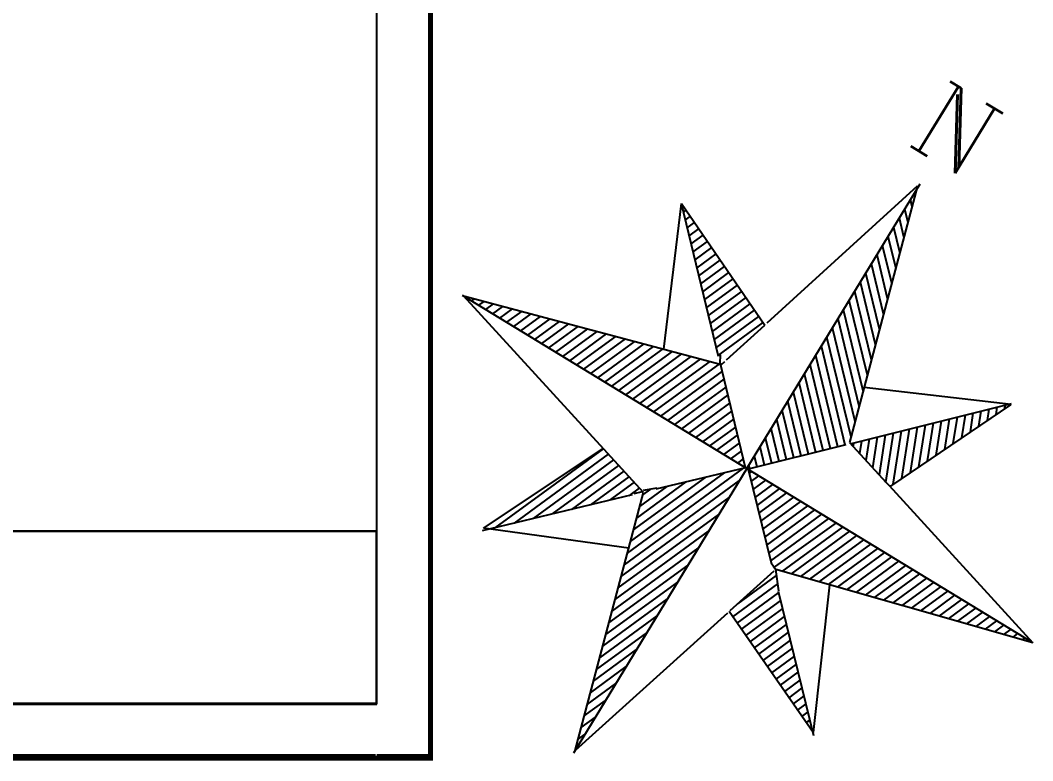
# Model space of a CAD drawing. Header units: millimetres. Extents: x 3191 to 879702, y -27549 to 222194.
# Drawn here: x 859951 to 879702, y -7565 to 6880 of the extents above; entities that cross this region are included whole.
import ezdxf
from ezdxf.enums import TextEntityAlignment as Align

# ---------------------------------------------------------------- set-up
doc = ezdxf.new("R2010")
doc.units = ezdxf.units.MM
doc.header["$MEASUREMENT"] = 0
doc.layers.add('Forklift-Forkliftway', color=30, linetype='Continuous')
doc.layers.add('Worker-Walkway', color=8, linetype='Continuous')
doc.styles.add('COMPLEX', font='complex', dxfattribs={"width": 1.2, "height": 1})

# ---------------------------------------------------------------- blocks, each defined once
blk = doc.blocks.new('*X106')
at = {"color": 0}
for p, q in [((700, 421.471), (699.997, 421.474)), ((700.297, 420.468), (700, 420.764)), ((700.596, 419.461), (700, 420.057)), ((700.896, 418.454), (700, 419.35)), ((701.195, 417.448), (700, 418.643)), ((701.495, 416.441), (700, 417.936)), ((701.795, 415.434), (700, 417.229)), ((702.094, 414.427), (700, 416.522)), ((702.394, 413.421), (700, 415.815)), ((702.693, 412.414), (700, 415.107)), ((702.993, 411.407), (700, 414.4)), ((703.293, 410.4), (700, 413.693)), ((703.592, 409.394), (700, 412.986)), ((703.892, 408.387), (700, 412.279)), ((704.192, 407.38), (700, 411.572)), ((704.491, 406.374), (700, 410.865)), ((704.791, 405.367), (700, 410.158)), ((704.747, 404.703), (700, 409.451)), ((704.396, 404.348), (700, 408.743)), ((704.044, 403.992), (700, 408.036)), ((703.693, 403.636), (700, 407.329)), ((703.342, 403.281), (700, 406.622)), ((702.99, 402.925), (700, 405.915)), ((702.639, 402.569), (700, 405.208)), ((702.287, 402.214), (700, 404.501)), ((701.936, 401.858), (700, 403.794)), ((701.584, 401.502), (700, 403.087)), ((701.233, 401.147), (700, 402.379)), ((700.881, 400.791), (700, 401.672)), ((700.53, 400.435), (700, 400.965)), ((700.179, 400.08), (700, 400.258))]:
    blk.add_line(p, q, dxfattribs=at)
blk = doc.blocks.new('*X107')
at = {"color": 0}
for p, q in [((712.483, 412.225), (712.393, 412.441)), ((712.199, 411.603), (712.012, 412.055)), ((711.632, 410.36), (711.249, 411.284)), ((711.915, 410.982), (711.631, 411.669)), ((711.064, 409.118), (710.487, 410.512)), ((711.348, 409.739), (710.868, 410.898)), ((710.78, 408.496), (710.105, 410.126)), ((710.213, 407.253), (709.343, 409.354)), ((710.496, 407.875), (709.724, 409.74)), ((709.645, 406.011), (708.58, 408.582)), ((709.929, 406.632), (708.961, 408.968)), ((709.077, 404.768), (707.817, 407.81)), ((709.361, 405.389), (708.199, 408.196)), ((708.794, 404.146), (707.436, 407.424)), ((707.694, 404.188), (706.673, 406.652)), ((706.463, 404.546), (705.91, 405.88)), ((707.079, 404.367), (706.292, 406.266)), ((705.233, 404.903), (705.148, 405.109)), ((705.848, 404.724), (705.529, 405.495))]:
    blk.add_line(p, q, dxfattribs=at)
blk = doc.blocks.new('*X108')
at = {"color": 0}
for p, q in [((712.483, 412.225), (712.393, 412.441)), ((712.199, 411.603), (712.012, 412.055)), ((711.632, 410.36), (711.249, 411.284)), ((711.915, 410.982), (711.631, 411.669)), ((711.064, 409.118), (710.487, 410.512)), ((711.348, 409.739), (710.868, 410.898)), ((710.78, 408.496), (710.105, 410.126)), ((710.213, 407.253), (709.343, 409.354)), ((710.496, 407.875), (709.724, 409.74)), ((709.645, 406.011), (708.58, 408.582)), ((709.929, 406.632), (708.961, 408.968)), ((709.077, 404.768), (707.817, 407.81)), ((709.361, 405.389), (708.199, 408.196)), ((708.794, 404.146), (707.436, 407.424)), ((707.694, 404.188), (706.673, 406.652)), ((708.315, 403.996), (707.055, 407.038)), ((706.463, 404.546), (705.91, 405.88)), ((707.079, 404.367), (706.292, 406.266)), ((705.233, 404.903), (705.148, 405.109)), ((705.848, 404.724), (705.529, 405.495))]:
    blk.add_line(p, q, dxfattribs=at)
blk = doc.blocks.new('*X109')
at = {"color": 0}
for p, q in [((700.303, 399.798), (700.387, 400)), ((700.687, 399.417), (700.928, 400)), ((701.07, 399.036), (701.47, 400)), ((701.453, 398.655), (702.011, 400)), ((701.837, 398.273), (702.552, 400)), ((702.22, 397.892), (703.093, 400)), ((702.603, 397.511), (703.634, 400)), ((702.987, 397.13), (704.176, 400)), ((703.37, 396.749), (704.717, 400)), ((703.754, 396.368), (705.258, 400)), ((704.137, 395.987), (705.799, 400)), ((704.52, 395.606), (706.34, 400)), ((705.525, 395.417), (707.423, 400)), ((706.136, 395.586), (707.964, 400)), ((706.747, 395.755), (708.505, 400)), ((707.358, 395.924), (709.046, 400)), ((707.969, 396.093), (709.588, 400)), ((708.58, 396.262), (710.129, 400)), ((709.192, 396.431), (710.67, 400)), ((709.803, 396.6), (711.211, 400)), ((710.414, 396.769), (711.752, 400)), ((711.025, 396.938), (712.293, 400)), ((711.636, 397.107), (712.835, 400)), ((712.248, 397.276), (713.376, 400)), ((712.859, 397.445), (713.917, 400)), ((713.47, 397.614), (714.458, 400)), ((714.081, 397.783), (714.999, 400)), ((714.692, 397.952), (715.541, 400)), ((715.304, 398.121), (716.082, 400)), ((715.915, 398.29), (716.623, 400)), ((716.526, 398.459), (717.164, 400)), ((717.137, 398.628), (717.705, 400)), ((717.748, 398.797), (718.247, 400)), ((718.359, 398.966), (718.788, 400)), ((718.971, 399.135), (719.329, 400)), ((719.582, 399.304), (719.87, 400)), ((720.193, 399.473), (720.411, 400)), ((720.804, 399.642), (720.953, 400)), ((721.415, 399.811), (721.494, 400))]:
    blk.add_line(p, q, dxfattribs=at)
blk = doc.blocks.new('*X110')
at = {"color": 0}
for p, q in [((704.133, 392.058), (705.35, 394.995)), ((704.3, 391.156), (705.709, 394.556)), ((704.758, 390.953), (706.054, 394.081)), ((705.215, 390.751), (706.437, 393.7)), ((705.673, 390.549), (706.82, 393.319)), ((706.13, 390.347), (707.204, 392.938)), ((706.588, 390.145), (707.587, 392.557)), ((707.045, 389.943), (707.97, 392.176)), ((707.503, 389.741), (708.354, 391.795)), ((707.96, 389.539), (708.737, 391.414)), ((708.418, 389.336), (709.12, 391.033)), ((708.875, 389.134), (709.504, 390.652)), ((709.333, 388.932), (709.887, 390.271)), ((709.79, 388.73), (710.27, 389.889)), ((710.248, 388.528), (710.654, 389.508)), ((710.705, 388.326), (711.037, 389.127)), ((711.162, 388.124), (711.42, 388.746)), ((711.62, 387.921), (711.804, 388.365)), ((712.077, 387.719), (712.187, 387.984)), ((712.535, 387.517), (712.57, 387.603))]:
    blk.add_line(p, q, dxfattribs=at)
blk = doc.blocks.new('*X111')
at = {"color": 0}
for p, q in [((696.173, 391.134), (699.808, 399.909)), ((696.399, 390.372), (700, 399.065)), ((695.948, 391.896), (698.888, 398.994)), ((695.722, 392.658), (697.968, 398.08)), ((696.624, 389.609), (700, 397.759)), ((695.497, 393.42), (697.048, 397.165)), ((696.85, 388.847), (700, 396.452)), ((695.271, 394.182), (696.128, 396.251)), ((695.046, 394.945), (695.29, 395.535)), ((697.075, 388.085), (700, 395.146)), ((697.301, 387.323), (700, 393.839)), ((697.526, 386.561), (700, 392.532)), ((697.752, 385.799), (700, 391.226)), ((697.977, 385.036), (700, 389.919)), ((698.203, 384.274), (700, 388.613)), ((698.428, 383.512), (700, 387.306)), ((698.654, 382.75), (700, 386)), ((698.879, 381.988), (700, 384.693)), ((699.105, 381.226), (700, 383.387)), ((699.33, 380.463), (700, 382.08)), ((699.556, 379.701), (700, 380.773)), ((699.781, 378.939), (700, 379.467))]:
    blk.add_line(p, q, dxfattribs=at)
blk = doc.blocks.new('*X112')
at = {"color": 0}
for p, q in [((687.848, 388.021), (691.233, 396.192)), ((688.768, 388.935), (691.716, 396.052)), ((689.688, 389.849), (692.2, 395.912)), ((690.608, 390.764), (692.683, 395.772)), ((691.528, 391.678), (693.166, 395.632)), ((692.448, 392.593), (693.649, 395.492)), ((693.368, 393.507), (694.132, 395.352)), ((694.288, 394.422), (694.615, 395.212))]:
    blk.add_line(p, q, dxfattribs=at)
blk = doc.blocks.new('*X113')
at = {"color": 0}
for p, q in [((691.187, 400), (693.015, 404.413)), ((691.728, 400), (693.631, 404.595)), ((692.269, 400), (694.248, 404.778)), ((692.81, 400), (694.887, 405.013)), ((693.352, 400), (695.27, 404.63)), ((689.563, 400), (691.164, 403.865)), ((690.104, 400), (691.781, 404.048)), ((690.646, 400), (692.398, 404.23)), ((693.893, 400), (695.652, 404.248)), ((694.434, 400), (696.035, 403.865)), ((687.398, 400), (688.697, 403.135)), ((687.94, 400), (689.314, 403.318)), ((688.481, 400), (689.931, 403.5)), ((689.022, 400), (690.547, 403.683)), ((694.975, 400), (696.418, 403.482)), ((695.516, 400), (696.8, 403.1)), ((685.234, 400), (686.23, 402.405)), ((685.775, 400), (686.847, 402.588)), ((686.316, 400), (687.464, 402.77)), ((686.857, 400), (688.08, 402.953)), ((696.058, 400), (697.183, 402.717)), ((683.61, 400), (684.38, 401.858)), ((684.151, 400), (684.996, 402.04)), ((684.692, 400), (685.613, 402.223)), ((696.599, 400), (697.566, 402.334)), ((697.14, 400), (697.948, 401.952)), ((681.445, 400), (681.913, 401.128)), ((681.987, 400), (682.529, 401.31)), ((682.528, 400), (683.146, 401.493)), ((683.069, 400), (683.763, 401.675)), ((697.681, 400), (698.331, 401.569)), ((698.222, 400), (698.714, 401.186)), ((679.281, 400), (679.445, 400.398)), ((679.822, 400), (680.062, 400.581)), ((680.363, 400), (680.679, 400.763)), ((680.904, 400), (681.296, 400.945)), ((698.764, 400), (699.096, 400.804)), ((699.305, 400), (699.479, 400.421)), ((678.198, 400), (678.212, 400.033)), ((678.739, 400), (678.829, 400.216)), ((699.846, 400), (699.862, 400.038))]:
    blk.add_line(p, q, dxfattribs=at)
blk = doc.blocks.new('*X114')
at = {"color": 0}
for p, q in [((687.233, 412.667), (687.24, 412.682)), ((687.616, 412.284), (687.696, 412.477)), ((687.999, 411.901), (688.152, 412.272)), ((688.381, 411.519), (688.608, 412.067)), ((688.764, 411.136), (689.065, 411.862)), ((689.147, 410.753), (689.521, 411.657)), ((689.529, 410.371), (689.977, 411.451)), ((689.912, 409.988), (690.433, 411.246)), ((690.295, 409.605), (690.889, 411.041)), ((690.677, 409.223), (691.346, 410.836)), ((691.06, 408.84), (691.802, 410.631)), ((691.443, 408.457), (692.258, 410.426)), ((691.825, 408.075), (692.714, 410.221)), ((692.208, 407.692), (693.171, 410.016)), ((692.591, 407.309), (693.627, 409.81)), ((692.973, 406.927), (694.083, 409.605)), ((693.356, 406.544), (694.539, 409.4)), ((693.739, 406.161), (694.996, 409.195)), ((694.122, 405.778), (695.452, 408.99)), ((694.504, 405.396), (695.908, 408.785))]:
    blk.add_line(p, q, dxfattribs=at)

msp = doc.modelspace()

# ---------------------------------------------------------------- linework, layer by layer
at = {"color": 0}
for p, q in [((874125.40892, -1864.38065), (877507.39978, 3687.26305)), ((874522.70507, 978.76774), (877451.41966, 3652.16624)), ((877451.41966, 3652.16624), (876130.54567, -1355.90504)), ((872508.42205, 464.36058), (872847.69277, 3308.13562)), ((872847.69277, 3308.13562), (874474.99124, 935.21344)), ((873572.55406, 323.48953), (872847.69277, 3308.13562)), ((868573.76523, 1517.61021), (879677.05262, -5246.3715)), ((872110.41012, -2332.24882), (868598.99998, 1502.23752)), ((868598.99998, 1502.23752), (873632.30601, 165.99084)), ((873730.07532, 255.23693), (874474.69336, 934.94153)), ((874100.17418, -1849.00796), (873602.14023, 201.66724)), ((873607.07126, 181.36353), (873608.23046, 353.6553)), ((873632.30601, 165.99084), (873697.77653, 225.75385)), ((876414.71907, -278.46641), (879282.5525, -611.89923)), ((879279.95065, -601.45901), (876157.35209, -1379.65381)), ((879270.46097, -620.08733), (876927.68226, -2206.56078)), ((876130.54567, -1355.90504), (876837.23487, -2128.6973)), ((868989.14866, -3025.78514), (871325.14561, -1474.73406)), ((876056.59178, -1404.76467), (874150.64367, -1879.75333)), ((874125.40892, -1864.38065), (870743.41807, -7416.02434)), ((874125.40892, -1864.38065), (870743.41807, -7416.02434)), ((874100.17418, -1849.00796), (872352.79698, -2267.82909)), ((874150.64367, -1879.75333), (874599.82275, -3705.76266)), ((876834.80011, -2130.9238), (876920.3664, -2217.64928)), ((870774.16344, -7365.55485), (872110.41012, -2332.24882)), ((872085.17538, -2316.87613), (871922.74566, -2356.32437)), ((872369.42739, -2247.84173), (872100.54806, -2291.64139)), ((876900.24465, -2197.60096), (879702.28736, -5261.74418)), ((876927.68226, -2206.56078), (876917.51836, -2213.44353)), ((871885.65822, -2379.79552), (868959.57326, -3081.13591)), ((875866.60626, -2925.09596), (874639.39515, -3803.67522)), ((871821.50535, -3420.48064), (868989.14866, -3025.78514)), ((874599.82275, -3705.76266), (874689.86464, -3834.42059)), ((874654.07955, -3866.69118), (873794.49939, -4641.85067)), ((874689.86464, -3834.42059), (874668.83629, -3853.38372)), ((879702.28736, -5261.74418), (874689.86464, -3834.42059)), ((874747.8778, -4250.35694), (874689.86464, -3834.42059)), ((875734.2834, -4131.82638), (875418.49777, -7011.66217)), ((874734.5912, -4253.62531), (875428.33806, -7073.85512)), ((873746.17106, -4685.43259), (870774.16344, -7365.55485)), ((875418.49777, -7011.66217), (873779.87112, -4655.04227))]:
    msp.add_line(p, q, dxfattribs=at)
at = {"const_width": 100}
msp.add_lwpolyline([(846369.94672, -7514.64375), (867954.85434, -7514.64375), (867954.85434, 35983.22732)], dxfattribs=at)
at = {"layer": 'Forklift-Forkliftway'}
for points in [[(830454.85462, -6449.31102), (866898.18255, -6449.31102), (866898.18255, -3089.31102), (859039.18274, -3089.31102)], [(859039.18274, -3089.31102), (866898.18255, -3089.31102), (866898.18255, -6449.31114), (830454.85462, -6449.31089)]]:
    msp.add_lwpolyline(points, dxfattribs=at)
at = {"layer": 'Worker-Walkway'}
for points in [[(866907.18263, -6458.31102), (866907.18263, 7321.00497)], [(847748.63181, -6458.31102), (866907.18263, -6458.31102)], [(866884.18251, -7455.31102), (846385.89602, -7455.31102)], [(867904.18263, -7456.31103), (866907.18263, -7456.31103)]]:
    msp.add_lwpolyline(points, dxfattribs=at)

# ---------------------------------------------------------------- block references
at = {"color": 0, "xscale": 295.4846481471694, "yscale": 295.4846481471694, "zscale": 295.4846481471694, "rotation": 328.6507575566577}
for name in ['*X106', '*X114', '*X113', '*X108', '*X107', '*X112', '*X111', '*X109', '*X110']:
    msp.add_blockref(name, (635991.45777, 4805.44297), dxfattribs=at)

# ---------------------------------------------------------------- texts
at = {"color": 0, "style": 'COMPLEX'}
msp.add_text('N', height=1477.42324, rotation=328.650757556, dxfattribs=at).set_placement((878218.89475, 4741.61167), align=Align.MIDDLE)

doc.saveas('drawing.dxf')
